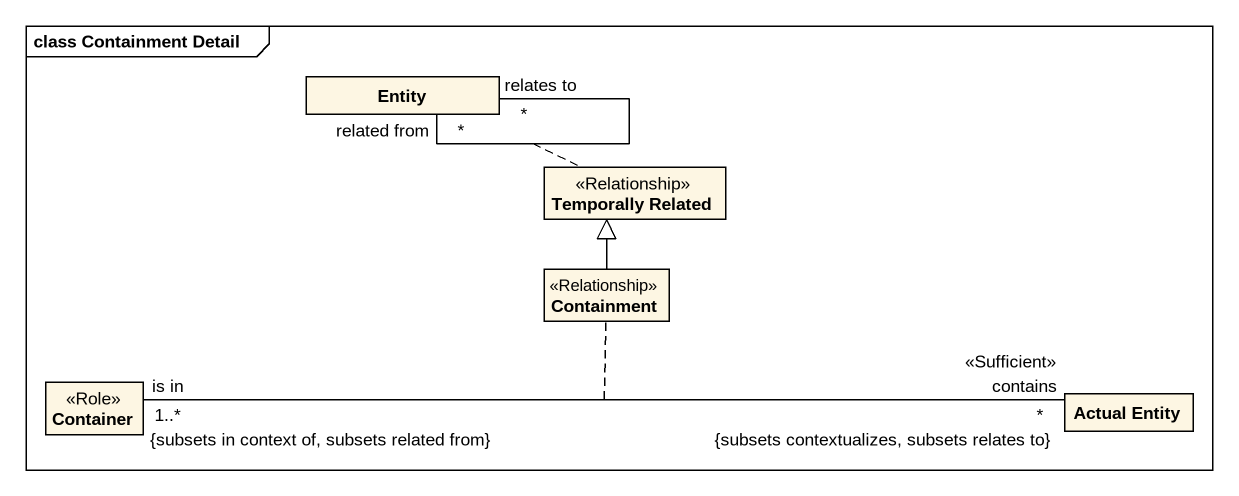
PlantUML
@startuml
mainframe class Containment Detail
hide circle
hide empty members
class "Entity" as Entity_
class "Temporally Related" as Temporally_Related <<Relationship>>
class Containment <<Relationship>>
class Container <<Role>>
class "Actual Entity" as Actual_Entity
Entity_ "related from\n*" -- "relates to\n*" Entity_
(Entity_, Entity_) .. Temporally_Related
Containment -up-|> Temporally_Related
Container "is in\n1..*\n{subsets in context of, subsets related from}" -right- "contains\n<<Sufficient>>\n*\n{subsets contextualizes, subsets relates to}" Actual_Entity
(Container, Actual_Entity) .. Containment
@enduml
